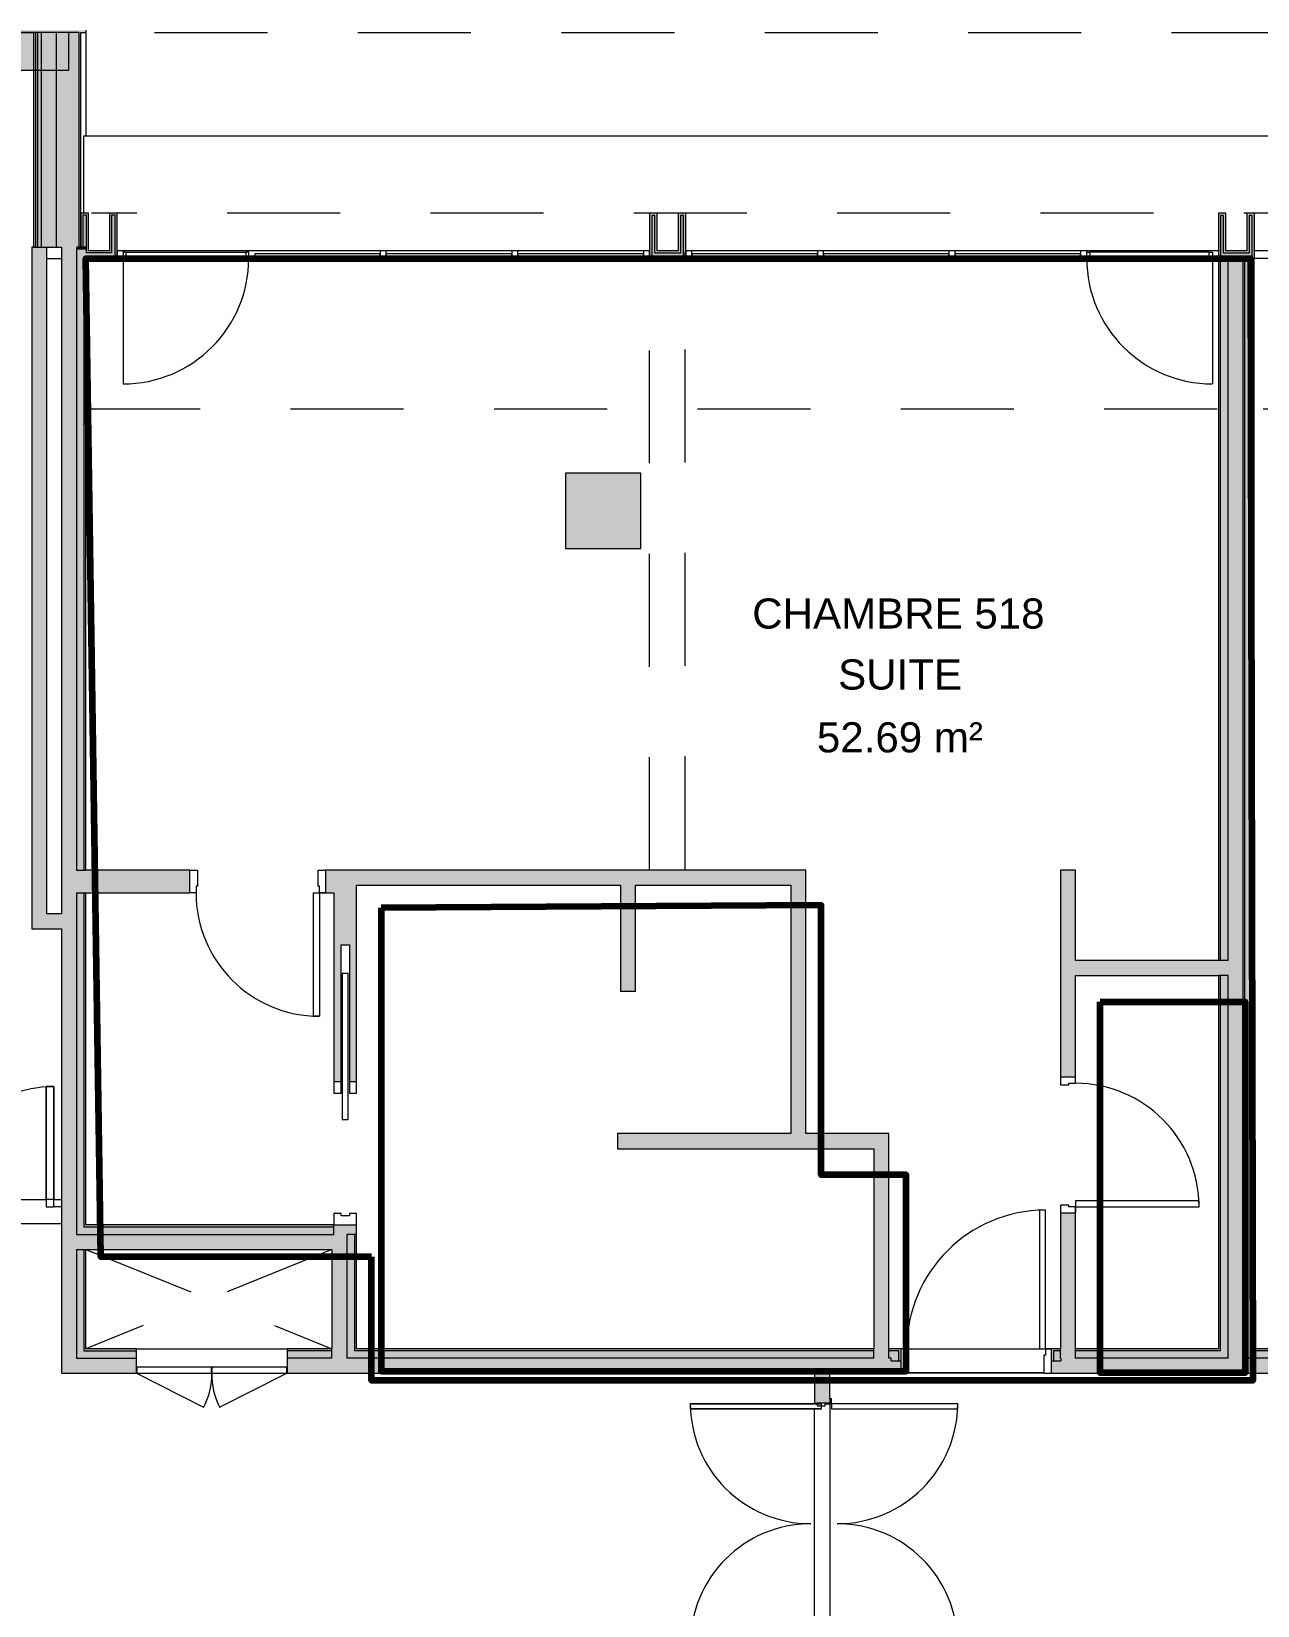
# Model space of a CAD drawing. Header units: metres. Extents: x -227.9 to -141.2, y 39.1 to 90.3.
# Drawn here: x -219.42 to -211.28, y 50.57 to 61.02 of the extents above; entities that cross this region are included whole.
import ezdxf

# ---------------------------------------------------------------- set-up
doc = ezdxf.new("R2010")
doc.units = ezdxf.units.M
doc.linetypes.add('JIS_02_0.7', pattern=[1.35, 0.75, -0.6])
for name, color, linetype, lineweight in [('A-AREA-IDEN', 7, 'Continuous', 9), ('A-DOOR', 7, 'Continuous', 5), ('A-FLOR', 7, 'Continuous', 5), ('A-GLAZ-CURT', 7, 'Continuous', 5), ('A-GLAZ-CWMG', 7, 'Continuous', 5), ('A-ROOF', 7, 'Continuous', 5), ('A-WALL', 7, 'Continuous', 5), ('A-WALL-PATT', 7, 'Continuous', 13), ('I-WALL', 7, 'Continuous', 5)]:
    doc.layers.add(name, color=color, linetype=linetype, lineweight=lineweight)
for name, color, linetype, lineweight, true_color in [('A-DETL', 94, 'Continuous', 5, 0x00a600), ('A-DETL-MBND', 9, 'Continuous', 5, 0xc0c0c0), ('S-COLS', 8, 'Continuous', 9, 0x7f7f7f)]:
    doc.layers.add(name, color=color, linetype=linetype, lineweight=lineweight, true_color=true_color)
doc.layers.add('Chambre', color=40, linetype='Continuous')
doc.layers.add('SDB', color=230, linetype='Continuous')
doc.styles.add('Arial_1', font='arial.ttf', dxfattribs={"height": 0.2})

msp = doc.modelspace()

# ---------------------------------------------------------------- hatches: boundary and pattern name
at = {"layer": 'A-WALL', "true_color": 0xaaaaaa}
for points in [[(-219.089, 61.014), (-219.054, 61.014), (-219.054, 61.029), (-224.634, 61.029), (-224.634, 61.014), (-219.104, 61.014)], [(-219.391, 59.589), (-219.391, 61.014), (-219.404, 61.014), (-219.404, 59.589)], [(-219.391, 59.589), (-219.378, 59.589), (-219.378, 61.014), (-219.391, 61.014), (-219.391, 59.838)], [(-219.378, 59.589), (-219.354, 59.589), (-219.354, 61.014), (-219.378, 61.014), (-219.378, 59.838)], [(-219.254, 59.589), (-219.254, 61.014), (-219.354, 61.014), (-219.354, 59.589), (-219.315, 59.589)], [(-219.219, 59.589), (-219.104, 59.589), (-219.104, 61.014), (-219.254, 61.014), (-219.254, 59.589)], [(-219.104, 59.589), (-219.089, 59.589), (-219.089, 61.014), (-219.104, 61.014), (-219.104, 59.838)]]:
    msp.add_hatch(color=253, dxfattribs=at).paths.add_polyline_path(points)
at = {"layer": 'A-WALL', "true_color": 0x808080}
for points in [[(-219.056, 59.514), (-218.849, 59.514), (-218.849, 59.814), (-218.899, 59.814), (-218.899, 59.564), (-219.039, 59.564), (-219.039, 59.814), (-219.089, 59.814), (-219.089, 59.589), (-219.076, 59.589), (-219.076, 59.801), (-219.052, 59.801), (-219.052, 59.551), (-218.886, 59.551), (-218.886, 59.801), (-218.862, 59.801), (-218.862, 59.527), (-219.056, 59.527)], [(-219.056, 59.527), (-218.862, 59.527), (-218.862, 59.801), (-218.886, 59.801), (-218.886, 59.551), (-219.052, 59.551), (-219.052, 59.801), (-219.076, 59.801), (-219.076, 59.589), (-219.056, 59.589), (-219.056, 59.577), (-219.069, 59.577), (-219.069, 59.527)], [(-215.299, 59.529), (-215.089, 59.529), (-215.089, 59.799), (-215.109, 59.799), (-215.109, 59.549), (-215.279, 59.549), (-215.279, 59.799), (-215.299, 59.799), (-215.299, 59.57)], [(-211.524, 59.529), (-211.314, 59.529), (-211.314, 59.799), (-211.334, 59.799), (-211.334, 59.549), (-211.504, 59.549), (-211.504, 59.799), (-211.524, 59.799), (-211.524, 59.57)], [(-219.056, 59.577), (-219.056, 59.589), (-219.119, 59.589), (-219.119, 59.577)]]:
    msp.add_hatch(color=8, dxfattribs=at).paths.add_polyline_path(points)
h = msp.add_hatch(color=8, dxfattribs=at)
h.paths.add_polyline_path([(-215.314, 59.514), (-215.074, 59.514), (-215.074, 59.814), (-215.124, 59.814), (-215.124, 59.564), (-215.264, 59.564), (-215.264, 59.814), (-215.314, 59.814), (-215.314, 59.57)])
h.paths.add_polyline_path([(-215.299, 59.529), (-215.299, 59.799), (-215.279, 59.799), (-215.279, 59.549), (-215.109, 59.549), (-215.109, 59.799), (-215.089, 59.799), (-215.089, 59.529)])
h = msp.add_hatch(color=8, dxfattribs=at)
h.paths.add_polyline_path([(-211.539, 59.514), (-211.299, 59.514), (-211.299, 59.814), (-211.349, 59.814), (-211.349, 59.564), (-211.489, 59.564), (-211.489, 59.814), (-211.539, 59.814), (-211.539, 59.57)])
h.paths.add_polyline_path([(-211.524, 59.529), (-211.524, 59.799), (-211.504, 59.799), (-211.504, 59.549), (-211.334, 59.549), (-211.334, 59.799), (-211.314, 59.799), (-211.314, 59.529)])
at = {"layer": 'A-WALL-PATT', "lineweight": 5, "true_color": 0xaaaaaa}
for points in [[(-219.169, 60.764), (-219.169, 61.014), (-224.369, 61.014), (-224.369, 60.764), (-220.253, 60.764)], [(-211.374, 52.213), (-211.364, 52.213), (-211.364, 59.514), (-211.374, 59.514), (-211.374, 52.276)]]:
    msp.add_hatch(color=253, dxfattribs=at).paths.add_polyline_path(points)
at = {"layer": 'I-WALL', "true_color": 0xaaaaaa}
for points in [[(-219.415, 55.164), (-219.315, 55.164), (-219.315, 59.589), (-219.415, 59.589), (-219.415, 55.284)], [(-219.119, 52.213), (-219.119, 59.589), (-219.219, 59.589), (-219.219, 52.213)], [(-211.474, 52.213), (-211.374, 52.213), (-211.374, 59.514), (-211.474, 59.514), (-211.474, 52.263)], [(-211.314, 52.263), (-211.314, 59.514), (-211.364, 59.514), (-211.364, 52.263)], [(-211.314, 52.276), (-211.301, 52.276), (-211.301, 59.514), (-211.314, 59.514), (-211.314, 53.14)], [(-214.377, 55.353), (-214.277, 55.353), (-214.277, 55.453), (-217.26, 55.453), (-217.26, 55.353), (-215.32, 55.353)], [(-215.408, 54.65), (-215.408, 55.353), (-215.508, 55.353), (-215.508, 54.65)], [(-214.277, 53.704), (-214.277, 55.353), (-214.377, 55.353), (-214.377, 53.704)], [(-219.415, 55.064), (-219.219, 55.064), (-219.219, 55.164), (-219.415, 55.164)], [(-211.524, 54.754), (-211.474, 54.754), (-211.474, 54.854), (-212.487, 54.854), (-212.487, 54.754), (-211.537, 54.754)], [(-213.827, 53.604), (-213.727, 53.604), (-213.727, 53.704), (-215.527, 53.704), (-215.527, 53.604), (-215.32, 53.604)], [(-213.727, 52.213), (-213.727, 53.604), (-213.827, 53.604), (-213.827, 52.213)], [(-217.787, 53.085), (-217.41, 53.085), (-217.41, 53.098), (-219.056, 53.098), (-219.056, 53.085), (-218.609, 53.085)], [(-217.787, 52.935), (-217.423, 52.935), (-217.423, 53.035), (-219.119, 53.035), (-219.119, 52.935), (-218.609, 52.935)], [(-217.41, 53.035), (-217.41, 53.085), (-219.069, 53.085), (-219.069, 53.035), (-217.423, 53.035)], [(-217.423, 52.213), (-217.323, 52.213), (-217.323, 53.035), (-217.423, 53.035), (-217.423, 52.263)], [(-217.273, 52.263), (-217.273, 53.035), (-217.323, 53.035), (-217.323, 52.263)], [(-217.26, 52.276), (-217.26, 53.035), (-217.273, 53.035), (-217.273, 52.276)]]:
    msp.add_hatch(color=253, dxfattribs=at).paths.add_polyline_path(points)
h = msp.add_hatch(color=253, dxfattribs=at)
h.paths.add_polyline_path([(-219.119, 52.263), (-219.069, 52.263), (-219.069, 52.935), (-219.119, 52.935), (-219.119, 52.276)])
h.paths.add_polyline_path([(-219.069, 53.035), (-219.069, 55.303), (-219.119, 55.303), (-219.119, 53.035)])
h.paths.add_polyline_path([(-219.069, 55.453), (-219.069, 59.577), (-219.119, 59.577), (-219.119, 55.453)])
h = msp.add_hatch(color=253, dxfattribs=at)
h.paths.add_polyline_path([(-219.056, 52.276), (-219.056, 52.935), (-219.069, 52.935), (-219.069, 52.276)])
h.paths.add_polyline_path([(-219.056, 53.085), (-219.056, 55.303), (-219.069, 55.303), (-219.069, 53.085)])
h.paths.add_polyline_path([(-219.056, 55.453), (-219.056, 59.527), (-219.069, 59.527), (-219.069, 55.453)])
h = msp.add_hatch(color=253, dxfattribs=at)
h.paths.add_polyline_path([(-211.537, 52.276), (-211.524, 52.276), (-211.524, 54.754), (-211.537, 54.754), (-211.537, 53.14)])
h.paths.add_polyline_path([(-211.524, 54.854), (-211.524, 59.514), (-211.537, 59.514), (-211.537, 54.854)])
h = msp.add_hatch(color=253, dxfattribs=at)
h.paths.add_polyline_path([(-211.524, 52.263), (-211.474, 52.263), (-211.474, 54.754), (-211.524, 54.754), (-211.524, 52.276)])
h.paths.add_polyline_path([(-211.524, 54.854), (-211.474, 54.854), (-211.474, 59.514), (-211.524, 59.514), (-211.524, 56.355)])
h = msp.add_hatch(color=253, dxfattribs=at)
h.paths.add_polyline_path([(-219.119, 55.303), (-218.365, 55.303), (-218.365, 55.453), (-219.119, 55.453)])
h.paths.add_polyline_path([(-217.26, 55.303), (-217.26, 55.453), (-217.465, 55.453), (-217.465, 55.303), (-217.41, 55.303)])
h = msp.add_hatch(color=253, dxfattribs=at)
h.paths.add_polyline_path([(-212.487, 52.213), (-212.487, 53.178), (-212.587, 53.178), (-212.587, 52.213), (-212.584, 52.213)])
h.paths.add_polyline_path([(-212.537, 54.078), (-212.487, 54.078), (-212.487, 55.454), (-212.587, 55.454), (-212.587, 54.078)])
h = msp.add_hatch(color=253, dxfattribs=at)
h.paths.add_polyline_path([(-217.273, 53.035), (-217.26, 53.035), (-217.26, 53.098), (-217.41, 53.098), (-217.41, 53.035), (-217.307, 53.035)])
h.paths.add_polyline_path([(-217.307, 54.048), (-217.26, 54.048), (-217.26, 55.303), (-217.41, 55.303), (-217.41, 54.048), (-217.362, 54.048), (-217.362, 54.958), (-217.307, 54.958), (-217.307, 54.212)])
h = msp.add_hatch(color=253, dxfattribs=at)
h.paths.add_polyline_path([(-181.543, 52.195), (-181.493, 52.195), (-181.493, 52.213), (-180.684, 52.213), (-180.684, 52.263), (-181.543, 52.263)])
h.paths.add_polyline_path([(-182.619, 52.195), (-182.569, 52.195), (-182.569, 52.263), (-183.002, 52.263), (-183.002, 52.213), (-182.619, 52.213)])
h.paths.add_polyline_path([(-189.219, 52.195), (-189.219, 52.213), (-188.838, 52.213), (-188.838, 52.263), (-189.269, 52.263), (-189.269, 52.195)])
h.paths.add_polyline_path([(-191.743, 52.195), (-191.693, 52.195), (-191.693, 52.213), (-191.075, 52.213), (-191.075, 52.263), (-191.743, 52.263)])
h.paths.add_polyline_path([(-192.819, 52.195), (-192.769, 52.195), (-192.769, 52.263), (-193.201, 52.263), (-193.201, 52.213), (-192.819, 52.213)])
h.paths.add_polyline_path([(-190.345, 52.195), (-190.295, 52.195), (-190.295, 52.263), (-190.965, 52.263), (-190.965, 52.213), (-190.345, 52.213)])
h.paths.add_polyline_path([(-200.545, 52.195), (-200.495, 52.195), (-200.495, 52.263), (-201.164, 52.263), (-201.164, 52.213), (-200.545, 52.213)])
h.paths.add_polyline_path([(-201.893, 52.195), (-201.893, 52.213), (-201.274, 52.213), (-201.274, 52.263), (-201.943, 52.263), (-201.943, 52.195)])
h.paths.add_polyline_path([(-202.969, 52.195), (-202.969, 52.263), (-203.406, 52.263), (-203.406, 52.213), (-203.019, 52.213), (-203.019, 52.195)])
h.paths.add_polyline_path([(-199.419, 52.195), (-199.419, 52.213), (-199.037, 52.213), (-199.037, 52.263), (-199.469, 52.263), (-199.469, 52.195)])
h.paths.add_polyline_path([(-210.682, 52.195), (-210.632, 52.195), (-210.632, 52.263), (-211.364, 52.263), (-211.364, 52.213), (-210.682, 52.213)])
h.paths.add_polyline_path([(-212.587, 52.195), (-212.587, 52.263), (-212.634, 52.263), (-212.634, 52.195)])
h.paths.add_polyline_path([(-209.556, 52.195), (-209.556, 52.213), (-209.237, 52.213), (-209.237, 52.263), (-209.606, 52.263), (-209.606, 52.195)])
h.paths.add_polyline_path([(-213.71, 52.195), (-213.66, 52.195), (-213.66, 52.263), (-213.727, 52.263), (-213.727, 52.213), (-213.71, 52.213)])
h.paths.add_polyline_path([(-184.073, 52.213), (-183.152, 52.213), (-183.152, 52.263), (-185.206, 52.263), (-185.206, 52.213)])
h.paths.add_polyline_path([(-185.419, 52.213), (-185.306, 52.213), (-185.306, 52.263), (-185.419, 52.263)])
h.paths.add_polyline_path([(-186.532, 52.213), (-186.419, 52.213), (-186.419, 52.263), (-186.532, 52.263)])
h.paths.add_polyline_path([(-187.362, 52.213), (-186.632, 52.213), (-186.632, 52.263), (-188.688, 52.263), (-188.688, 52.213)])
h.paths.add_polyline_path([(-193.94, 52.213), (-193.351, 52.213), (-193.351, 52.263), (-195.406, 52.263), (-195.406, 52.213)])
h.paths.add_polyline_path([(-195.585, 52.213), (-195.506, 52.213), (-195.506, 52.263), (-195.619, 52.263), (-195.619, 52.213)])
h.paths.add_polyline_path([(-196.832, 52.213), (-196.832, 52.263), (-198.887, 52.263), (-198.887, 52.213), (-197.23, 52.213)])
h.paths.add_polyline_path([(-196.619, 52.213), (-196.619, 52.263), (-196.732, 52.263), (-196.732, 52.213)])
h.paths.add_polyline_path([(-203.808, 52.213), (-203.556, 52.213), (-203.556, 52.263), (-205.669, 52.263), (-205.669, 52.213), (-205.452, 52.213)])
h.paths.add_polyline_path([(-205.769, 52.213), (-205.769, 52.263), (-205.819, 52.263), (-205.819, 52.213)])
h.paths.add_polyline_path([(-207.097, 52.213), (-206.969, 52.213), (-206.969, 52.263), (-209.087, 52.263), (-209.087, 52.213), (-208.741, 52.213)])
h.paths.add_polyline_path([(-206.819, 52.213), (-206.819, 52.263), (-206.869, 52.263), (-206.869, 52.213)])
h.paths.add_polyline_path([(-212.487, 52.213), (-211.474, 52.213), (-211.474, 52.263), (-212.487, 52.263)])
h.paths.add_polyline_path([(-213.827, 52.213), (-213.827, 52.263), (-217.323, 52.263), (-217.323, 52.213), (-215.32, 52.213)])
h.paths.add_polyline_path([(-217.721, 52.213), (-217.423, 52.213), (-217.423, 52.263), (-217.721, 52.263)])
h.paths.add_polyline_path([(-219.119, 52.213), (-218.721, 52.213), (-218.721, 52.263), (-219.119, 52.263)])
h = msp.add_hatch(color=253, dxfattribs=at)
h.paths.add_polyline_path([(-181.543, 52.195), (-181.543, 52.263), (-180.697, 52.263), (-180.697, 52.276), (-181.556, 52.276), (-181.556, 52.195)])
h.paths.add_polyline_path([(-182.569, 52.195), (-182.556, 52.195), (-182.556, 52.276), (-183.002, 52.276), (-183.002, 52.263), (-182.569, 52.263), (-182.569, 52.233)])
h.paths.add_polyline_path([(-189.269, 52.195), (-189.269, 52.263), (-188.838, 52.263), (-188.838, 52.276), (-189.282, 52.276), (-189.282, 52.195)])
h.paths.add_polyline_path([(-192.756, 52.195), (-192.756, 52.276), (-193.201, 52.276), (-193.201, 52.263), (-192.769, 52.263), (-192.769, 52.195)])
h.paths.add_polyline_path([(-191.756, 52.195), (-191.743, 52.195), (-191.743, 52.263), (-191.125, 52.263), (-191.125, 52.276), (-191.756, 52.276), (-191.756, 52.233)])
h.paths.add_polyline_path([(-190.295, 52.195), (-190.282, 52.195), (-190.282, 52.276), (-190.915, 52.276), (-190.915, 52.263), (-190.295, 52.263), (-190.295, 52.233)])
h.paths.add_polyline_path([(-200.482, 52.195), (-200.482, 52.276), (-201.114, 52.276), (-201.114, 52.263), (-200.495, 52.263), (-200.495, 52.195)])
h.paths.add_polyline_path([(-201.956, 52.195), (-201.943, 52.195), (-201.943, 52.263), (-201.324, 52.263), (-201.324, 52.276), (-201.956, 52.276), (-201.956, 52.233)])
h.paths.add_polyline_path([(-199.482, 52.195), (-199.469, 52.195), (-199.469, 52.263), (-199.037, 52.263), (-199.037, 52.276), (-199.482, 52.276), (-199.482, 52.233)])
h.paths.add_polyline_path([(-202.956, 52.195), (-202.956, 52.276), (-203.406, 52.276), (-203.406, 52.263), (-202.969, 52.263), (-202.969, 52.195)])
h.paths.add_polyline_path([(-212.647, 52.195), (-212.634, 52.195), (-212.634, 52.263), (-212.587, 52.263), (-212.587, 52.276), (-212.647, 52.276), (-212.647, 52.233)])
h.paths.add_polyline_path([(-210.632, 52.195), (-210.619, 52.195), (-210.619, 52.276), (-211.314, 52.276), (-211.314, 52.263), (-210.632, 52.263), (-210.632, 52.233)])
h.paths.add_polyline_path([(-209.606, 52.195), (-209.606, 52.263), (-209.237, 52.263), (-209.237, 52.276), (-209.619, 52.276), (-209.619, 52.195)])
h.paths.add_polyline_path([(-213.66, 52.195), (-213.647, 52.195), (-213.647, 52.276), (-213.727, 52.276), (-213.727, 52.263), (-213.66, 52.263), (-213.66, 52.233)])
h.paths.add_polyline_path([(-184.073, 52.263), (-183.152, 52.263), (-183.152, 52.276), (-185.206, 52.276), (-185.206, 52.263)])
h.paths.add_polyline_path([(-185.356, 52.263), (-185.356, 52.276), (-185.419, 52.276), (-185.419, 52.263)])
h.paths.add_polyline_path([(-186.632, 52.263), (-186.632, 52.276), (-188.688, 52.276), (-188.688, 52.263), (-187.362, 52.263)])
h.paths.add_polyline_path([(-186.482, 52.263), (-186.419, 52.263), (-186.419, 52.276), (-186.482, 52.276)])
h.paths.add_polyline_path([(-193.94, 52.263), (-193.351, 52.263), (-193.351, 52.276), (-195.406, 52.276), (-195.406, 52.263)])
h.paths.add_polyline_path([(-195.556, 52.263), (-195.556, 52.276), (-195.619, 52.276), (-195.619, 52.263), (-195.585, 52.263)])
h.paths.add_polyline_path([(-196.682, 52.263), (-196.619, 52.263), (-196.619, 52.276), (-196.682, 52.276)])
h.paths.add_polyline_path([(-198.887, 52.263), (-196.832, 52.263), (-196.832, 52.276), (-198.887, 52.276)])
h.paths.add_polyline_path([(-203.556, 52.263), (-203.556, 52.276), (-205.619, 52.276), (-205.619, 52.263), (-203.808, 52.263)])
h.paths.add_polyline_path([(-206.869, 52.263), (-206.819, 52.263), (-206.819, 52.276), (-206.869, 52.276)])
h.paths.add_polyline_path([(-205.769, 52.263), (-205.769, 52.276), (-205.819, 52.276), (-205.819, 52.263)])
h.paths.add_polyline_path([(-207.019, 52.263), (-207.019, 52.276), (-209.087, 52.276), (-209.087, 52.263), (-207.097, 52.263)])
h.paths.add_polyline_path([(-211.524, 52.263), (-211.524, 52.276), (-212.487, 52.276), (-212.487, 52.263), (-212.031, 52.263)])
h.paths.add_polyline_path([(-213.827, 52.263), (-213.827, 52.276), (-217.273, 52.276), (-217.273, 52.263), (-215.32, 52.263)])
h.paths.add_polyline_path([(-217.721, 52.263), (-217.423, 52.263), (-217.423, 52.276), (-217.721, 52.276)])
h.paths.add_polyline_path([(-218.721, 52.263), (-218.721, 52.276), (-219.069, 52.276), (-219.069, 52.263)])
h = msp.add_hatch(color=253, dxfattribs=at)
h.paths.add_polyline_path([(-180.634, 52.113), (-180.634, 52.213), (-181.493, 52.213), (-181.493, 52.195), (-181.556, 52.195), (-181.556, 52.113), (-180.684, 52.113)])
h.paths.add_polyline_path([(-182.556, 52.113), (-182.556, 52.195), (-182.619, 52.195), (-182.619, 52.213), (-185.419, 52.213), (-185.419, 52.113), (-184.073, 52.113)])
h.paths.add_polyline_path([(-186.419, 52.113), (-186.419, 52.213), (-189.219, 52.213), (-189.219, 52.195), (-189.282, 52.195), (-189.282, 52.113), (-187.362, 52.113)])
h.paths.add_polyline_path([(-191.756, 52.113), (-190.282, 52.113), (-190.282, 52.195), (-190.345, 52.195), (-190.345, 52.213), (-191.693, 52.213), (-191.693, 52.195), (-191.756, 52.195)])
h.paths.add_polyline_path([(-192.756, 52.113), (-192.756, 52.195), (-192.819, 52.195), (-192.819, 52.213), (-195.619, 52.213), (-195.619, 52.113), (-193.94, 52.113)])
h.paths.add_polyline_path([(-196.619, 52.113), (-196.619, 52.213), (-199.419, 52.213), (-199.419, 52.195), (-199.482, 52.195), (-199.482, 52.113), (-197.23, 52.113)])
h.paths.add_polyline_path([(-200.482, 52.113), (-200.482, 52.195), (-200.545, 52.195), (-200.545, 52.213), (-201.893, 52.213), (-201.893, 52.195), (-201.956, 52.195), (-201.956, 52.113), (-200.519, 52.113)])
h.paths.add_polyline_path([(-203.808, 52.113), (-202.956, 52.113), (-202.956, 52.195), (-203.019, 52.195), (-203.019, 52.213), (-205.819, 52.213), (-205.819, 52.113), (-205.452, 52.113)])
h.paths.add_polyline_path([(-207.097, 52.113), (-206.819, 52.113), (-206.819, 52.213), (-209.556, 52.213), (-209.556, 52.195), (-209.619, 52.195), (-209.619, 52.113), (-208.741, 52.113)])
h.paths.add_polyline_path([(-212.647, 52.113), (-210.619, 52.113), (-210.619, 52.195), (-210.682, 52.195), (-210.682, 52.213), (-212.584, 52.213), (-212.584, 52.195), (-212.647, 52.195)])
h.paths.add_polyline_path([(-215.32, 52.113), (-213.647, 52.113), (-213.647, 52.195), (-213.71, 52.195), (-213.71, 52.213), (-217.721, 52.213), (-217.721, 52.113), (-216.964, 52.113)])
h.paths.add_polyline_path([(-218.721, 52.113), (-218.721, 52.213), (-219.219, 52.213), (-219.219, 52.113)])
h = msp.add_hatch(color=253, dxfattribs=at)
h.paths.add_polyline_path([(-214.169, 50.114), (-214.119, 50.114), (-214.119, 50.314), (-214.219, 50.314), (-214.219, 50.114), (-214.202, 50.114)])
h.paths.add_polyline_path([(-214.119, 51.914), (-214.119, 52.113), (-214.219, 52.113), (-214.219, 51.914), (-214.149, 51.914)])
at = {"layer": 'S-COLS', "lineweight": 5, "true_color": 0x808080}
msp.add_hatch(color=8, dxfattribs=at).paths.add_polyline_path([(-215.873, 57.589), (-215.373, 57.589), (-215.373, 58.089), (-215.873, 58.089)])

# ---------------------------------------------------------------- linework, layer by layer
at = {"layer": 'A-DETL', "color": 7, "linetype": 'JIS_02_0.7'}
for p, q in [((-176, 61.012), (-219.06, 61.012)), ((-180.919, 59.814), (-219.019, 59.814)), ((-219.056, 52.935), (-217.423, 52.276)), ((-217.423, 52.935), (-219.056, 52.276))]:
    msp.add_line(p, q, dxfattribs=at)
at = {"layer": 'A-DETL', "color": 8, "linetype": 'JIS_02_0.7', "true_color": 0x808080}
for p, q in [((-215.314, 55.454), (-215.314, 59.514)), ((-215.078, 55.459), (-215.078, 59.559))]:
    msp.add_line(p, q, dxfattribs=at)
at = {"layer": 'A-DETL', "color": 9, "linetype": 'JIS_02_0.7', "lineweight": 9, "true_color": 0xc0c0c0}
for p, q in [((-211.547, 58.513), (-219.056, 58.513)), ((-206.442, 58.513), (-211.306, 58.513))]:
    msp.add_line(p, q, dxfattribs=at)
at = {"layer": 'A-DETL-MBND'}
msp.add_line((-219.054, 60.329), (-219.054, 61.014), dxfattribs=at)
at = {"layer": 'A-DOOR', "color": 9, "lineweight": 9, "true_color": 0xc0c0c0}
for p, q in [((-218.789, 59.555), (-218.809, 59.555)), ((-218.809, 59.555), (-218.809, 59.515)), ((-218.809, 59.515), (-218.789, 59.515)), ((-218.789, 59.515), (-218.789, 59.555)), ((-217.975, 59.555), (-217.995, 59.555)), ((-217.995, 59.555), (-217.995, 59.515)), ((-217.995, 59.515), (-217.975, 59.515)), ((-217.975, 59.515), (-217.975, 59.555)), ((-212.413, 59.555), (-212.393, 59.555)), ((-212.413, 59.515), (-212.413, 59.555)), ((-212.393, 59.515), (-212.413, 59.515)), ((-212.393, 59.555), (-212.393, 59.515)), ((-211.599, 59.555), (-211.579, 59.555)), ((-211.599, 59.515), (-211.599, 59.555)), ((-211.579, 59.515), (-211.599, 59.515)), ((-211.579, 59.555), (-211.579, 59.515)), ((-218.222, 52.153), (-218.719, 52.153)), ((-218.719, 52.153), (-218.719, 52.113)), ((-218.222, 52.113), (-218.222, 52.153)), ((-218.22, 52.153), (-218.22, 52.113)), ((-217.723, 52.153), (-218.22, 52.153)), ((-217.723, 52.113), (-217.723, 52.153)), ((-218.719, 52.113), (-218.222, 52.113)), ((-218.22, 52.113), (-217.723, 52.113))]:
    msp.add_line(p, q, dxfattribs=at)
at = {"layer": 'A-DOOR'}
for p, q in [((-218.809, 59.515), (-218.809, 58.681)), ((-211.579, 59.515), (-211.579, 58.681)), ((-217.545, 55.303), (-217.505, 55.303)), ((-217.545, 54.483), (-217.545, 55.303)), ((-217.505, 55.303), (-217.505, 54.483)), ((-217.505, 54.483), (-217.545, 54.483)), ((-212.687, 53.196), (-212.727, 53.196)), ((-212.727, 53.196), (-212.727, 52.276)), ((-212.687, 52.276), (-212.687, 53.196)), ((-211.667, 53.258), (-212.487, 53.258)), ((-212.487, 53.258), (-212.487, 53.218)), ((-212.487, 53.218), (-211.667, 53.218)), ((-211.667, 53.218), (-211.667, 53.258)), ((-212.727, 52.276), (-212.687, 52.276)), ((-214.174, 51.909), (-215.044, 51.909)), ((-215.044, 51.909), (-215.044, 51.877)), ((-215.044, 51.909), (-214.174, 51.909)), ((-215.044, 51.877), (-214.174, 51.877)), ((-214.174, 51.877), (-215.044, 51.877)), ((-214.174, 51.877), (-214.174, 51.909)), ((-213.269, 51.909), (-214.107, 51.909)), ((-214.107, 51.909), (-214.107, 51.877)), ((-214.107, 51.909), (-214.107, 51.877)), ((-213.269, 51.909), (-214.107, 51.909)), ((-214.107, 51.877), (-213.269, 51.877)), ((-214.107, 51.877), (-213.269, 51.877)), ((-213.269, 51.877), (-213.269, 51.909)), ((-213.269, 51.877), (-213.269, 51.909))]:
    msp.add_line(p, q, dxfattribs=at)
at = {"layer": 'A-DOOR', "color": 9, "true_color": 0xc0c0c0}
for p, q in [((-218.789, 59.555), (-217.995, 59.555)), ((-217.995, 59.515), (-218.789, 59.515)), ((-211.599, 59.555), (-212.393, 59.555)), ((-212.393, 59.515), (-211.599, 59.515)), ((-218.365, 55.453), (-218.315, 55.453)), ((-218.365, 55.303), (-218.365, 55.453)), ((-218.315, 55.453), (-218.315, 55.347)), ((-217.515, 55.453), (-217.465, 55.453)), ((-217.515, 55.347), (-217.515, 55.453)), ((-217.465, 55.453), (-217.465, 55.303)), ((-218.325, 55.303), (-218.365, 55.303)), ((-218.325, 55.347), (-218.325, 55.303)), ((-218.315, 55.347), (-218.325, 55.347)), ((-217.505, 55.347), (-217.515, 55.347)), ((-217.505, 55.303), (-217.505, 55.347)), ((-217.465, 55.303), (-217.505, 55.303)), ((-217.362, 54.048), (-217.41, 54.048)), ((-217.41, 54.048), (-217.41, 53.973)), ((-217.362, 53.973), (-217.362, 54.048)), ((-217.26, 54.048), (-217.307, 54.048)), ((-217.307, 54.048), (-217.307, 53.973)), ((-217.26, 53.973), (-217.26, 54.048)), ((-212.487, 54.078), (-212.587, 54.078)), ((-212.587, 54.078), (-212.587, 54.028)), ((-212.587, 54.028), (-212.531, 54.028)), ((-212.531, 54.028), (-212.531, 54.038)), ((-212.531, 54.038), (-212.487, 54.038)), ((-212.487, 54.038), (-212.487, 54.078)), ((-219.319, 54.017), (-219.319, 53.217)), ((-219.269, 54.017), (-219.319, 54.017)), ((-219.319, 54.017), (-219.269, 54.017)), ((-219.319, 53.267), (-219.319, 54.017)), ((-219.269, 53.217), (-219.269, 54.017)), ((-219.269, 54.017), (-219.269, 53.267)), ((-217.41, 53.973), (-217.362, 53.973)), ((-217.307, 53.973), (-217.26, 53.973)), ((-219.269, 53.267), (-219.319, 53.267)), ((-219.319, 53.217), (-219.269, 53.217)), ((-219.269, 53.217), (-219.269, 53.267)), ((-219.269, 53.267), (-219.219, 53.267)), ((-219.219, 53.217), (-219.269, 53.217)), ((-219.219, 53.267), (-219.219, 53.217)), ((-212.531, 53.228), (-212.587, 53.228)), ((-212.587, 53.228), (-212.587, 53.178)), ((-212.531, 53.218), (-212.531, 53.228)), ((-212.487, 53.218), (-212.531, 53.218)), ((-212.487, 53.178), (-212.487, 53.218)), ((-217.362, 53.173), (-217.41, 53.173)), ((-217.41, 53.173), (-217.41, 53.098)), ((-217.41, 53.098), (-217.26, 53.098)), ((-217.362, 53.158), (-217.362, 53.173)), ((-217.307, 53.158), (-217.362, 53.158)), ((-217.307, 53.173), (-217.307, 53.158)), ((-217.26, 53.173), (-217.307, 53.173)), ((-217.26, 53.098), (-217.26, 53.173)), ((-212.587, 53.178), (-212.487, 53.178)), ((-213.647, 52.276), (-213.647, 52.113)), ((-213.607, 52.276), (-213.647, 52.276)), ((-213.607, 52.233), (-213.607, 52.276)), ((-212.647, 52.276), (-212.687, 52.276)), ((-212.687, 52.276), (-212.687, 52.233)), ((-212.647, 52.113), (-212.647, 52.276)), ((-213.597, 52.233), (-213.607, 52.233)), ((-213.597, 52.113), (-213.597, 52.233)), ((-212.687, 52.233), (-212.697, 52.233)), ((-212.697, 52.233), (-212.697, 52.113)), ((-218.721, 52.113), (-218.275, 51.887)), ((-217.721, 52.113), (-218.166, 51.887)), ((-213.647, 52.113), (-213.597, 52.113)), ((-212.697, 52.113), (-212.647, 52.113)), ((-214.107, 51.944), (-214.119, 51.944)), ((-214.119, 51.944), (-214.119, 51.914)), ((-214.107, 51.909), (-214.107, 51.944)), ((-214.119, 51.914), (-214.202, 51.914)), ((-214.202, 51.914), (-214.202, 51.897)), ((-214.202, 51.897), (-214.149, 51.897)), ((-214.149, 51.897), (-214.149, 51.909)), ((-214.149, 51.909), (-214.107, 51.909))]:
    msp.add_line(p, q, dxfattribs=at)
at = {"layer": 'A-DOOR', "lineweight": 9}
for p, q in [((-217.545, 55.303), (-217.465, 55.303)), ((-217.315, 54.768), (-217.355, 54.768)), ((-217.355, 54.768), (-217.355, 53.798)), ((-217.315, 53.798), (-217.315, 54.768)), ((-217.355, 53.798), (-217.315, 53.798)), ((-212.487, 53.258), (-212.487, 53.178)), ((-212.727, 52.276), (-212.647, 52.276))]:
    msp.add_line(p, q, dxfattribs=at)
at = {"layer": 'A-DOOR'}
for centre, radius, start, end in [((-218.809, 59.515), 0.834, 270, 360), ((-211.579, 59.515), 0.834, 180, 270), ((-217.505, 55.303), 0.82, 180, 270), ((-212.487, 53.218), 0.82, 0, 90), ((-212.687, 52.276), 0.92, 90, 180), ((-214.244, 51.914), 0.8, 180, 270), ((-214.069, 51.914), 0.8, 270, 0), ((-214.244, 50.314), 0.8, 90, 180), ((-214.069, 50.314), 0.8, 0, 90)]:
    msp.add_arc(centre, radius, start, end, dxfattribs=at)
at = {"layer": 'A-DOOR', "color": 9, "true_color": 0xc0c0c0}
for centre, radius, start, end in [((-219.269, 53.267), 0.75, 90, 180), ((-218.675, 52.103), 0.455, 331.6205, 1.3795), ((-217.766, 52.103), 0.455, 178.6205, 208.3795)]:
    msp.add_arc(centre, radius, start, end, dxfattribs=at)
at = {"layer": 'A-FLOR'}
for p, q in [((-218.845, 59.514), (-218.849, 59.514)), ((-217.098, 59.514), (-218.813, 59.514)), ((-216.224, 59.514), (-217.066, 59.514)), ((-215.35, 59.514), (-216.192, 59.514)), ((-215.314, 59.514), (-215.318, 59.514)), ((-215.07, 59.514), (-215.074, 59.514)), ((-214.196, 59.514), (-215.038, 59.514)), ((-213.323, 59.514), (-214.164, 59.514)), ((-212.449, 59.514), (-213.291, 59.514)), ((-211.539, 59.514), (-212.417, 59.514)), ((-210.331, 59.514), (-211.299, 59.514)), ((-219.219, 53.104), (-220.619, 53.104)), ((-212.697, 52.115), (-213.597, 52.115))]:
    msp.add_line(p, q, dxfattribs=at)
at = {"layer": 'A-GLAZ-CURT', "lineweight": 9}
for p, q in [((-217.102, 59.545), (-217.935, 59.545)), ((-217.935, 59.545), (-217.935, 59.515)), ((-217.935, 59.515), (-217.102, 59.515)), ((-217.102, 59.515), (-217.102, 59.545)), ((-216.228, 59.545), (-217.062, 59.545)), ((-217.062, 59.545), (-217.062, 59.515)), ((-217.062, 59.515), (-216.228, 59.515)), ((-216.228, 59.515), (-216.228, 59.545)), ((-215.354, 59.545), (-216.188, 59.545)), ((-216.188, 59.545), (-216.188, 59.515)), ((-216.188, 59.515), (-215.354, 59.515)), ((-215.354, 59.515), (-215.354, 59.545)), ((-214.2, 59.545), (-215.034, 59.545)), ((-215.034, 59.545), (-215.034, 59.515)), ((-215.034, 59.515), (-214.2, 59.515)), ((-214.2, 59.515), (-214.2, 59.545)), ((-213.327, 59.545), (-214.16, 59.545)), ((-214.16, 59.545), (-214.16, 59.515)), ((-214.16, 59.515), (-213.327, 59.515)), ((-213.327, 59.515), (-213.327, 59.545)), ((-212.453, 59.545), (-213.287, 59.545)), ((-213.287, 59.545), (-213.287, 59.515)), ((-213.287, 59.515), (-212.453, 59.515)), ((-212.453, 59.515), (-212.453, 59.545))]:
    msp.add_line(p, q, dxfattribs=at)
at = {"layer": 'A-GLAZ-CWMG', "lineweight": 13, "extrusion": (0, 0, -1)}
for p, q in [((-218.849, 59.56), (-218.849, 59.518)), ((-218.813, 59.564), (-218.845, 59.564)), ((-218.845, 59.514), (-218.813, 59.514)), ((-218.809, 59.555), (-218.809, 59.56)), ((-217.102, 59.56), (-217.102, 59.518)), ((-217.066, 59.564), (-217.098, 59.564)), ((-217.098, 59.514), (-217.066, 59.514)), ((-217.062, 59.518), (-217.062, 59.56)), ((-216.228, 59.56), (-216.228, 59.518)), ((-216.192, 59.564), (-216.224, 59.564)), ((-216.224, 59.514), (-216.192, 59.514)), ((-216.188, 59.518), (-216.188, 59.56)), ((-215.074, 59.56), (-215.074, 59.518)), ((-215.038, 59.564), (-215.07, 59.564)), ((-215.07, 59.514), (-215.038, 59.514)), ((-215.034, 59.518), (-215.034, 59.56)), ((-214.2, 59.56), (-214.2, 59.518)), ((-214.164, 59.564), (-214.196, 59.564)), ((-214.196, 59.514), (-214.164, 59.514)), ((-214.16, 59.518), (-214.16, 59.56)), ((-213.327, 59.56), (-213.327, 59.518)), ((-213.291, 59.564), (-213.323, 59.564)), ((-213.323, 59.514), (-213.291, 59.514)), ((-213.287, 59.518), (-213.287, 59.56)), ((-212.453, 59.56), (-212.453, 59.518)), ((-212.417, 59.564), (-212.449, 59.564)), ((-212.449, 59.514), (-212.417, 59.514)), ((-212.413, 59.555), (-212.413, 59.56))]:
    msp.add_line(p, q, dxfattribs=at)
at = {"layer": 'A-GLAZ-CWMG', "lineweight": 13}
for p, q in [((-215.354, 59.56), (-215.354, 59.518)), ((-215.318, 59.564), (-215.35, 59.564)), ((-215.35, 59.514), (-215.318, 59.514)), ((-215.314, 59.518), (-215.314, 59.56))]:
    msp.add_line(p, q, dxfattribs=at)
at = {"layer": 'A-GLAZ-CWMG', "lineweight": 13, "extrusion": (0, 0, -1)}
for centre, start, end in [((218.845, 59.56), 360, 90), ((218.845, 59.518), 270, 0), ((218.813, 59.56), 90, 180), ((218.813, 59.518), 180, 270), ((217.098, 59.56), 360, 90), ((217.098, 59.518), 270, 0), ((217.066, 59.56), 90, 180), ((217.066, 59.518), 180, 270), ((216.224, 59.56), 360, 90), ((216.224, 59.518), 270, 0), ((216.192, 59.56), 90, 180), ((216.192, 59.518), 180, 270), ((215.07, 59.56), 360, 90), ((215.07, 59.518), 270, 0), ((215.038, 59.56), 90, 180), ((215.038, 59.518), 180, 270), ((214.196, 59.56), 360, 90), ((214.196, 59.518), 270, 0), ((214.164, 59.56), 90, 180), ((214.164, 59.518), 180, 270), ((213.323, 59.56), 360, 90), ((213.323, 59.518), 270, 0), ((213.291, 59.56), 90, 180), ((213.291, 59.518), 180, 270), ((212.449, 59.56), 360, 90), ((212.449, 59.518), 270, 0), ((212.417, 59.56), 90, 180), ((212.417, 59.518), 180, 270)]:
    msp.add_arc(centre, 0.004, start, end, dxfattribs=at)
at = {"layer": 'A-GLAZ-CWMG', "lineweight": 13}
for centre, start, end in [((-215.35, 59.56), 90, 180), ((-215.35, 59.518), 180, 270), ((-215.318, 59.56), 0, 90), ((-215.318, 59.518), 270, 0)]:
    msp.add_arc(centre, 0.004, start, end, dxfattribs=at)
at = {"layer": 'A-ROOF'}
for p, q in [((-219.069, 59.814), (-219.069, 60.329)), ((-219.069, 60.329), (-176.815, 60.329)), ((-218.845, 59.564), (-218.849, 59.564)), ((-217.098, 59.564), (-218.813, 59.564)), ((-216.224, 59.564), (-217.066, 59.564)), ((-215.35, 59.564), (-216.192, 59.564)), ((-215.314, 59.564), (-215.318, 59.564)), ((-215.07, 59.564), (-215.074, 59.564)), ((-214.196, 59.564), (-215.038, 59.564)), ((-213.323, 59.564), (-214.164, 59.564)), ((-212.449, 59.564), (-213.291, 59.564)), ((-211.539, 59.564), (-212.417, 59.564)), ((-210.331, 59.564), (-211.299, 59.564))]:
    msp.add_line(p, q, dxfattribs=at)
at = {"layer": 'A-WALL', "lineweight": 13}
for p, q in [((-219.054, 61.014), (-219.054, 61.029)), ((-224.619, 61.014), (-219.404, 61.014)), ((-219.404, 61.014), (-219.404, 59.589)), ((-219.089, 59.589), (-219.089, 61.014)), ((-219.089, 61.014), (-219.054, 61.014)), ((-219.089, 59.814), (-219.089, 59.589)), ((-219.039, 59.814), (-219.089, 59.814)), ((-219.039, 59.564), (-219.039, 59.814)), ((-218.849, 59.814), (-218.899, 59.814)), ((-218.899, 59.814), (-218.899, 59.564)), ((-218.849, 59.514), (-218.849, 59.814)), ((-215.314, 59.814), (-215.314, 59.514)), ((-215.264, 59.814), (-215.314, 59.814)), ((-215.264, 59.564), (-215.264, 59.814)), ((-215.074, 59.814), (-215.124, 59.814)), ((-215.124, 59.814), (-215.124, 59.564)), ((-215.074, 59.514), (-215.074, 59.814)), ((-211.539, 59.814), (-211.539, 59.514)), ((-211.489, 59.814), (-211.539, 59.814)), ((-211.489, 59.564), (-211.489, 59.814)), ((-211.299, 59.814), (-211.349, 59.814)), ((-211.349, 59.814), (-211.349, 59.564)), ((-211.299, 59.514), (-211.299, 59.814)), ((-219.315, 59.589), (-219.219, 59.589)), ((-219.056, 59.514), (-218.849, 59.514)), ((-218.899, 59.564), (-219.039, 59.564)), ((-215.314, 59.514), (-215.074, 59.514)), ((-215.124, 59.564), (-215.264, 59.564)), ((-211.539, 59.514), (-211.299, 59.514)), ((-211.349, 59.564), (-211.489, 59.564))]:
    msp.add_line(p, q, dxfattribs=at)
at = {"layer": 'A-WALL', "lineweight": 15}
for p, q in [((-219.169, 61.014), (-224.369, 61.014)), ((-219.169, 60.764), (-219.169, 61.014)), ((-224.369, 60.764), (-219.169, 60.764))]:
    msp.add_line(p, q, dxfattribs=at)
at = {"layer": 'A-WALL'}
for p, q in [((-219.104, 61.014), (-219.404, 61.014)), ((-219.391, 61.014), (-219.391, 59.589)), ((-219.378, 61.014), (-219.378, 59.589)), ((-219.354, 61.014), (-219.354, 59.589)), ((-219.254, 61.014), (-219.254, 59.589)), ((-219.104, 61.014), (-219.104, 59.589)), ((-219.076, 59.801), (-219.076, 59.589)), ((-219.052, 59.801), (-219.076, 59.801)), ((-219.052, 59.551), (-219.052, 59.801)), ((-218.886, 59.801), (-218.886, 59.551)), ((-218.862, 59.801), (-218.886, 59.801)), ((-218.862, 59.527), (-218.862, 59.801)), ((-215.299, 59.799), (-215.299, 59.529)), ((-215.279, 59.799), (-215.299, 59.799)), ((-215.279, 59.549), (-215.279, 59.799)), ((-215.109, 59.799), (-215.109, 59.549)), ((-215.089, 59.799), (-215.109, 59.799)), ((-215.089, 59.529), (-215.089, 59.799)), ((-211.524, 59.799), (-211.524, 59.529)), ((-211.504, 59.799), (-211.524, 59.799)), ((-211.504, 59.549), (-211.504, 59.799)), ((-211.334, 59.799), (-211.334, 59.549)), ((-211.314, 59.799), (-211.334, 59.799)), ((-211.314, 59.529), (-211.314, 59.799)), ((-219.404, 59.589), (-219.315, 59.589)), ((-219.089, 59.589), (-219.119, 59.589)), ((-219.119, 59.589), (-219.089, 59.589)), ((-219.119, 59.577), (-219.056, 59.577)), ((-219.119, 59.577), (-219.119, 55.453)), ((-219.089, 59.589), (-219.076, 59.589)), ((-219.076, 59.589), (-219.089, 59.589)), ((-219.056, 59.589), (-219.076, 59.589)), ((-219.069, 59.589), (-219.056, 59.589)), ((-219.056, 59.589), (-219.056, 59.577)), ((-219.056, 59.577), (-219.056, 59.589)), ((-219.315, 59.514), (-219.219, 59.514)), ((-219.069, 59.527), (-219.056, 59.527)), ((-219.069, 59.527), (-219.069, 55.453)), ((-219.056, 59.527), (-218.862, 59.527)), ((-218.886, 59.551), (-219.052, 59.551)), ((-215.299, 59.529), (-215.089, 59.529)), ((-215.109, 59.549), (-215.279, 59.549)), ((-211.524, 59.529), (-211.314, 59.529)), ((-211.524, 54.854), (-211.524, 59.514)), ((-211.334, 59.549), (-211.504, 59.549)), ((-211.474, 54.854), (-211.474, 59.514)), ((-211.374, 52.213), (-211.374, 59.514)), ((-211.364, 52.213), (-211.364, 59.514)), ((-211.314, 52.263), (-211.314, 59.514)), ((-219.119, 55.453), (-219.056, 55.453)), ((-219.119, 55.303), (-219.119, 53.035)), ((-219.119, 55.303), (-219.056, 55.303)), ((-219.069, 55.303), (-219.069, 53.085)), ((-211.474, 54.854), (-211.537, 54.854)), ((-211.474, 54.754), (-211.537, 54.754)), ((-211.524, 52.263), (-211.524, 54.754)), ((-211.474, 52.213), (-211.474, 54.754)), ((-217.41, 53.035), (-217.41, 53.098)), ((-219.119, 53.035), (-217.41, 53.035)), ((-219.069, 53.085), (-217.41, 53.085)), ((-217.323, 53.035), (-217.323, 52.213)), ((-217.26, 53.035), (-217.323, 53.035)), ((-217.273, 53.035), (-217.273, 52.263)), ((-219.119, 52.935), (-219.119, 52.213)), ((-219.119, 52.935), (-219.056, 52.935)), ((-219.069, 52.935), (-219.069, 52.263)), ((-219.069, 52.263), (-218.721, 52.263)), ((-217.423, 52.263), (-217.721, 52.263)), ((-217.423, 52.213), (-217.423, 52.276)), ((-213.827, 52.263), (-217.273, 52.263)), ((-213.827, 52.213), (-213.827, 52.276)), ((-213.727, 52.213), (-213.727, 52.276)), ((-213.66, 52.263), (-213.727, 52.263)), ((-213.66, 52.195), (-213.66, 52.263)), ((-212.634, 52.263), (-212.634, 52.195)), ((-212.587, 52.263), (-212.634, 52.263)), ((-212.587, 52.213), (-212.587, 52.276)), ((-212.487, 52.213), (-212.487, 52.276)), ((-211.524, 52.263), (-212.487, 52.263)), ((-210.632, 52.263), (-211.314, 52.263)), ((-219.119, 52.213), (-218.721, 52.213)), ((-217.423, 52.213), (-217.721, 52.213)), ((-213.827, 52.213), (-217.323, 52.213)), ((-213.71, 52.213), (-213.727, 52.213)), ((-213.71, 52.195), (-213.71, 52.213)), ((-213.71, 52.195), (-213.647, 52.195)), ((-212.647, 52.195), (-212.584, 52.195)), ((-212.584, 52.213), (-212.584, 52.195)), ((-211.474, 52.213), (-212.487, 52.213)), ((-210.682, 52.213), (-211.374, 52.213))]:
    msp.add_line(p, q, dxfattribs=at)
at = {"layer": 'Chambre', "lineweight": 140}
msp.add_lwpolyline([(-217.16, 52.885), (-218.956, 52.885), (-219.056, 59.514), (-211.326, 59.514), (-211.311, 52.065), (-217.16, 52.065), (-217.16, 52.885)], dxfattribs=at)
at = {"layer": 'I-WALL', "lineweight": 13}
for p, q in [((-219.415, 59.589), (-219.415, 55.064)), ((-219.404, 59.589), (-219.415, 59.589)), ((-219.315, 55.164), (-219.315, 59.589)), ((-219.219, 59.589), (-219.219, 55.164)), ((-219.056, 55.453), (-219.056, 59.514)), ((-211.537, 59.514), (-211.537, 54.854)), ((-211.301, 59.514), (-211.537, 59.514)), ((-211.301, 52.276), (-211.301, 59.514)), ((-218.365, 55.453), (-219.056, 55.453)), ((-217.26, 55.453), (-217.465, 55.453)), ((-214.277, 55.453), (-217.26, 55.453)), ((-217.26, 55.453), (-217.26, 55.453)), ((-214.277, 53.704), (-214.277, 55.453)), ((-212.587, 55.454), (-212.587, 54.078)), ((-212.487, 55.454), (-212.587, 55.454)), ((-212.487, 54.854), (-212.487, 55.454)), ((-219.056, 53.098), (-219.056, 55.303)), ((-219.056, 55.303), (-218.365, 55.303)), ((-217.465, 55.303), (-217.41, 55.303)), ((-217.41, 55.303), (-217.41, 54.048)), ((-217.26, 55.353), (-215.508, 55.353)), ((-217.26, 54.048), (-217.26, 55.353)), ((-215.508, 55.353), (-215.508, 54.65)), ((-215.408, 55.353), (-214.377, 55.353)), ((-215.408, 54.65), (-215.408, 55.353)), ((-214.377, 55.353), (-214.377, 53.704)), ((-219.219, 55.164), (-219.315, 55.164)), ((-219.415, 55.064), (-219.219, 55.064)), ((-219.219, 55.064), (-219.219, 52.113)), ((-217.362, 54.048), (-217.362, 54.958)), ((-217.362, 54.958), (-217.307, 54.958)), ((-217.307, 54.958), (-217.307, 54.048)), ((-211.537, 54.854), (-212.487, 54.854)), ((-212.487, 54.078), (-212.487, 54.754)), ((-212.487, 54.754), (-211.537, 54.754)), ((-211.537, 54.754), (-211.537, 52.276)), ((-215.508, 54.65), (-215.408, 54.65)), ((-214.377, 53.704), (-215.527, 53.704)), ((-215.527, 53.704), (-215.527, 53.604)), ((-213.727, 53.704), (-214.277, 53.704)), ((-213.727, 52.276), (-213.727, 53.704)), ((-215.527, 53.604), (-213.827, 53.604)), ((-213.827, 53.604), (-213.827, 52.276)), ((-217.41, 53.098), (-219.056, 53.098)), ((-217.26, 52.276), (-217.26, 53.098)), ((-212.587, 53.178), (-212.587, 52.276)), ((-212.487, 52.276), (-212.487, 53.178)), ((-219.056, 52.276), (-219.056, 52.935)), ((-219.056, 52.935), (-217.423, 52.935)), ((-217.423, 52.935), (-217.423, 52.276)), ((-218.721, 52.276), (-219.056, 52.276)), ((-218.721, 52.113), (-218.721, 52.276)), ((-217.423, 52.276), (-217.721, 52.276)), ((-217.721, 52.276), (-217.721, 52.113)), ((-213.827, 52.276), (-217.26, 52.276)), ((-213.647, 52.276), (-213.727, 52.276)), ((-212.587, 52.276), (-212.647, 52.276)), ((-211.537, 52.276), (-212.487, 52.276)), ((-210.619, 52.276), (-211.301, 52.276)), ((-219.219, 52.113), (-218.721, 52.113)), ((-217.721, 52.113), (-214.219, 52.113)), ((-214.219, 52.113), (-214.219, 51.914)), ((-214.119, 52.113), (-213.647, 52.113)), ((-214.119, 51.944), (-214.119, 52.113)), ((-212.647, 52.113), (-210.619, 52.113)), ((-214.219, 51.914), (-214.202, 51.914))]:
    msp.add_line(p, q, dxfattribs=at)
at = {"layer": 'I-WALL'}
for p, q in [((-220.519, 53.267), (-219.319, 53.267)), ((-219.269, 53.267), (-219.219, 53.267)), ((-218.721, 52.276), (-217.721, 52.276)), ((-213.607, 52.276), (-212.727, 52.276)), ((-212.584, 52.213), (-212.587, 52.213)), ((-218.719, 52.113), (-218.721, 52.113)), ((-218.22, 52.113), (-218.222, 52.113)), ((-217.721, 52.113), (-217.723, 52.113)), ((-212.697, 52.113), (-213.597, 52.113)), ((-214.219, 51.909), (-214.219, 51.914)), ((-214.219, 50.352), (-214.219, 51.877)), ((-214.119, 51.909), (-214.119, 50.319))]:
    msp.add_line(p, q, dxfattribs=at)
at = {"layer": 'S-COLS', "color": 7}
for p, q in [((-215.373, 58.089), (-215.873, 58.089)), ((-215.873, 58.089), (-215.873, 57.589)), ((-215.373, 57.589), (-215.373, 58.089)), ((-215.873, 57.589), (-215.373, 57.589))]:
    msp.add_line(p, q, dxfattribs=at)
at = {"layer": 'SDB', "lineweight": 140}
msp.add_lwpolyline([(-217.097, 55.203), (-217.097, 52.128), (-213.611, 52.128), (-213.611, 53.43), (-214.176, 53.43), (-214.176, 55.22), (-217.097, 55.203)], dxfattribs=at)
msp.add_lwpolyline([(-212.324, 54.579), (-211.361, 54.579), (-211.361, 52.115), (-212.324, 52.115)], close=True, dxfattribs=at)

# ---------------------------------------------------------------- texts
at = {"layer": 'A-AREA-IDEN', "color": 164, "true_color": 0x0029a5, "style": 'Arial_1'}
for s, p in [('CHAMBRE 518', (-214.633, 57.057)), ('SUITE', (-214.063, 56.652)), ('52.69 m²', (-214.204, 56.235))]:
    msp.add_text(s, height=0.2, dxfattribs=at).set_placement(p)

doc.saveas('drawing.dxf')
